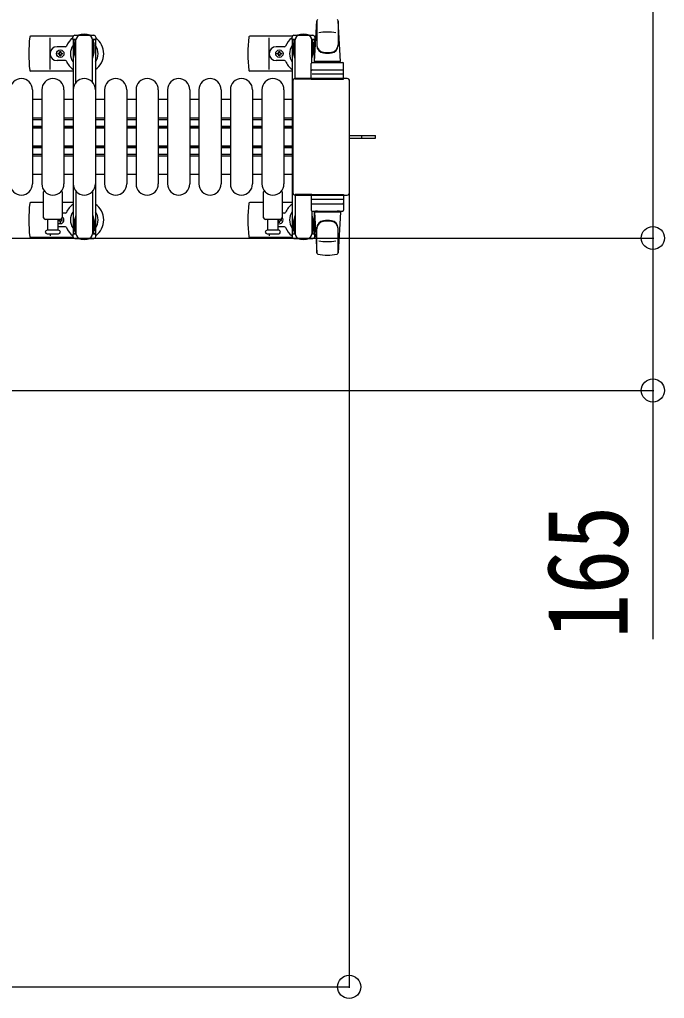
# Model space of a CAD drawing. Units: millimetres, scale not verified. Extents: x -16820 to 16820, y -11880 to 11880.
# Drawn here: x -2363 to -1665, y 3692 to 4751 of the extents above; entities that cross this region are included whole.
import ezdxf
from ezdxf.enums import TextEntityAlignment as Align

# ---------------------------------------------------------------- set-up
doc = ezdxf.new("R2010")
doc.units = ezdxf.units.MM
doc.header["$LTSCALE"] = 50
for name, color, linetype in [('0-2_YKK_11', 7, 'Continuous'), ('0-4_YKK_13', 4, 'Continuous'), ('0-5_YKK_A1', 4, 'Continuous'), ('0-6_YKK_D', 6, 'Continuous')]:
    doc.layers.add(name, color=color, linetype=linetype)
doc.styles.add('ＭＳ ゴシック', font='')
doc.styles.get('ＭＳ ゴシック').set_extended_font_data('MS Gothic')

msp = doc.modelspace()

# ---------------------------------------------------------------- linework, layer by layer
at = {"layer": '0-2_YKK_11'}
for p, q in [((-2338.92, 4664.5), (-2348.92, 4664.5)), ((-2304.92, 4664.5), (-2314.92, 4664.5)), ((-2270.92, 4664.5), (-2280.92, 4664.5)), ((-2236.92, 4664.5), (-2246.92, 4664.5)), ((-2202.92, 4664.5), (-2212.92, 4664.5)), ((-2168.92, 4664.5), (-2178.92, 4664.5)), ((-2134.92, 4664.5), (-2144.92, 4664.5)), ((-2100.92, 4664.5), (-2110.92, 4664.5)), ((-2067.92, 4664.5), (-2076.92, 4664.5)), ((-2348.92, 4644.5), (-2338.92, 4644.5)), ((-2348.92, 4642.9), (-2338.92, 4642.9)), ((-2314.92, 4644.5), (-2304.92, 4644.5)), ((-2314.92, 4642.9), (-2304.92, 4642.9)), ((-2280.92, 4644.5), (-2270.92, 4644.5)), ((-2280.92, 4642.9), (-2270.92, 4642.9)), ((-2246.92, 4644.5), (-2236.92, 4644.5)), ((-2246.92, 4642.9), (-2236.92, 4642.9)), ((-2212.92, 4644.5), (-2202.92, 4644.5)), ((-2212.92, 4642.9), (-2202.92, 4642.9)), ((-2178.92, 4644.5), (-2168.92, 4644.5)), ((-2178.92, 4642.9), (-2168.92, 4642.9)), ((-2144.92, 4644.5), (-2134.92, 4644.5)), ((-2144.92, 4642.9), (-2134.92, 4642.9)), ((-2110.92, 4644.5), (-2100.92, 4644.5)), ((-2110.92, 4642.9), (-2100.92, 4642.9)), ((-2076.92, 4644.5), (-2067.92, 4644.5)), ((-2076.92, 4642.9), (-2067.92, 4642.9)), ((-2348.92, 4635.5), (-2338.92, 4635.5)), ((-2348.92, 4634.25), (-2338.92, 4634.25)), ((-2348.92, 4633.9), (-2338.92, 4633.9)), ((-2314.92, 4635.5), (-2304.92, 4635.5)), ((-2314.92, 4634.25), (-2304.92, 4634.25)), ((-2314.92, 4633.9), (-2304.92, 4633.9)), ((-2280.92, 4635.5), (-2270.92, 4635.5)), ((-2280.92, 4634.25), (-2270.92, 4634.25)), ((-2280.92, 4633.9), (-2270.92, 4633.9)), ((-2246.92, 4635.5), (-2236.92, 4635.5)), ((-2246.92, 4634.25), (-2236.92, 4634.25)), ((-2246.92, 4633.9), (-2236.92, 4633.9)), ((-2212.92, 4635.5), (-2202.92, 4635.5)), ((-2212.92, 4634.25), (-2202.92, 4634.25)), ((-2212.92, 4633.9), (-2202.92, 4633.9)), ((-2178.92, 4635.5), (-2168.92, 4635.5)), ((-2178.92, 4634.25), (-2168.92, 4634.25)), ((-2178.92, 4633.9), (-2168.92, 4633.9)), ((-2144.92, 4635.5), (-2134.92, 4635.5)), ((-2144.92, 4634.25), (-2134.92, 4634.25)), ((-2144.92, 4633.9), (-2134.92, 4633.9)), ((-2110.92, 4635.5), (-2100.92, 4635.5)), ((-2110.92, 4634.25), (-2100.92, 4634.25)), ((-2110.92, 4633.9), (-2100.92, 4633.9)), ((-2076.92, 4635.5), (-2067.92, 4635.5)), ((-2076.92, 4634.25), (-2067.92, 4634.25)), ((-2076.92, 4633.9), (-2067.92, 4633.9)), ((-2348.92, 4614.1), (-2338.92, 4614.1)), ((-2348.92, 4613.75), (-2338.92, 4613.75)), ((-2348.92, 4612.5), (-2338.92, 4612.5)), ((-2314.92, 4614.1), (-2304.92, 4614.1)), ((-2314.92, 4613.75), (-2304.92, 4613.75)), ((-2314.92, 4612.5), (-2304.92, 4612.5)), ((-2280.92, 4614.1), (-2270.92, 4614.1)), ((-2280.92, 4613.75), (-2270.92, 4613.75)), ((-2280.92, 4612.5), (-2270.92, 4612.5)), ((-2246.92, 4614.1), (-2236.92, 4614.1)), ((-2246.92, 4613.75), (-2236.92, 4613.75)), ((-2246.92, 4612.5), (-2236.92, 4612.5)), ((-2212.92, 4614.1), (-2202.92, 4614.1)), ((-2212.92, 4613.75), (-2202.92, 4613.75)), ((-2212.92, 4612.5), (-2202.92, 4612.5)), ((-2178.92, 4614.1), (-2168.92, 4614.1)), ((-2178.92, 4613.75), (-2168.92, 4613.75)), ((-2178.92, 4612.5), (-2168.92, 4612.5)), ((-2144.92, 4614.1), (-2134.92, 4614.1)), ((-2144.92, 4613.75), (-2134.92, 4613.75)), ((-2144.92, 4612.5), (-2134.92, 4612.5)), ((-2110.92, 4614.1), (-2100.92, 4614.1)), ((-2110.92, 4613.75), (-2100.92, 4613.75)), ((-2110.92, 4612.5), (-2100.92, 4612.5)), ((-2076.92, 4614.1), (-2067.92, 4614.1)), ((-2076.92, 4613.75), (-2067.92, 4613.75)), ((-2076.92, 4612.5), (-2067.92, 4612.5)), ((-2348.92, 4605.1), (-2338.92, 4605.1)), ((-2348.92, 4603.5), (-2338.92, 4603.5)), ((-2314.92, 4605.1), (-2304.92, 4605.1)), ((-2314.92, 4603.5), (-2304.92, 4603.5)), ((-2280.92, 4605.1), (-2270.92, 4605.1)), ((-2280.92, 4603.5), (-2270.92, 4603.5)), ((-2246.92, 4605.1), (-2236.92, 4605.1)), ((-2246.92, 4603.5), (-2236.92, 4603.5)), ((-2212.92, 4605.1), (-2202.92, 4605.1)), ((-2212.92, 4603.5), (-2202.92, 4603.5)), ((-2178.92, 4605.1), (-2168.92, 4605.1)), ((-2178.92, 4603.5), (-2168.92, 4603.5)), ((-2144.92, 4605.1), (-2134.92, 4605.1)), ((-2144.92, 4603.5), (-2134.92, 4603.5)), ((-2110.92, 4605.1), (-2100.92, 4605.1)), ((-2110.92, 4603.5), (-2100.92, 4603.5)), ((-2076.92, 4605.1), (-2067.92, 4605.1)), ((-2076.92, 4603.5), (-2067.92, 4603.5)), ((-2348.92, 4583.5), (-2338.92, 4583.5)), ((-2314.92, 4583.5), (-2304.92, 4583.5)), ((-2280.92, 4583.5), (-2270.92, 4583.5)), ((-2246.92, 4583.5), (-2236.92, 4583.5)), ((-2212.92, 4583.5), (-2202.92, 4583.5)), ((-2178.92, 4583.5), (-2168.92, 4583.5)), ((-2144.92, 4583.5), (-2134.92, 4583.5)), ((-2110.92, 4583.5), (-2100.92, 4583.5)), ((-2076.92, 4583.5), (-2067.92, 4583.5))]:
    msp.add_line(p, q, dxfattribs=at)
at = {"layer": '0-4_YKK_13'}
for p, q in [((-2043.92, 4705.5), (-2041.48, 4749.53)), ((-2041.42, 4749.88), (-2041.42, 4722.69)), ((-2018.42, 4749.11), (-2018.42, 4723.37)), ((-2015.92, 4705.5), (-2018.35, 4749.53)), ((-2304.95, 4733), (-2351.02, 4733)), ((-2329.92, 4697), (-2329.92, 4731)), ((-2305.22, 4729.2), (-2305.22, 4732)), ((-2301.92, 4729.2), (-2305.22, 4729.2)), ((-2303.72, 4725.7), (-2302.92, 4725.7)), ((-2303.72, 4715.19), (-2303.72, 4725.7)), ((-2303.22, 4734), (-2282.62, 4734)), ((-2302.92, 4712.2), (-2302.92, 4729.2)), ((-2301.92, 4682.94), (-2301.92, 4729)), ((-2283.92, 4682.94), (-2283.92, 4729)), ((-2282.92, 4712.2), (-2282.92, 4729.2)), ((-2282.12, 4725.7), (-2282.92, 4725.7)), ((-2282.12, 4715.19), (-2282.12, 4725.7)), ((-2067.95, 4733), (-2114.02, 4733)), ((-2092.92, 4697), (-2092.92, 4731)), ((-2068.22, 4729.2), (-2068.22, 4732)), ((-2064.92, 4729.2), (-2068.22, 4729.2)), ((-2066.72, 4725.7), (-2065.92, 4725.7)), ((-2066.72, 4715.19), (-2066.72, 4725.7)), ((-2066.22, 4734), (-2045.62, 4734)), ((-2065.92, 4712.2), (-2065.92, 4729.2)), ((-2064.92, 4686.5), (-2064.92, 4729)), ((-2046.92, 4704.37), (-2046.92, 4729)), ((-2045.92, 4712.2), (-2045.92, 4729.2)), ((-2045.12, 4725.7), (-2045.92, 4725.7)), ((-2045.12, 4715.19), (-2045.12, 4725.7)), ((-2313.21, 4721.5), (-2322.42, 4721.5)), ((-2317.6, 4714.44), (-2316.72, 4714.44)), ((-2302.11, 4709.2), (-2303.72, 4715.19)), ((-2283.72, 4709.2), (-2282.12, 4715.19)), ((-2076.21, 4721.5), (-2085.42, 4721.5)), ((-2080.6, 4714.44), (-2079.72, 4714.44)), ((-2065.11, 4709.2), (-2066.72, 4715.19)), ((-2046.72, 4709.2), (-2045.12, 4715.19)), ((-2313.21, 4706.5), (-2322.42, 4706.5)), ((-2320.24, 4713.56), (-2321.12, 4713.56)), ((-2302.11, 4709.2), (-2301.92, 4709.2)), ((-2283.72, 4709.2), (-2283.92, 4709.2)), ((-2076.21, 4706.5), (-2085.42, 4706.5)), ((-2083.24, 4713.56), (-2084.12, 4713.56)), ((-2065.11, 4709.2), (-2064.92, 4709.2)), ((-2046.72, 4709.2), (-2046.92, 4709.2)), ((-2046.42, 4704.5), (-2013.42, 4704.5)), ((-2015.92, 4705.5), (-2043.92, 4705.5)), ((-2042.92, 4704.5), (-2042.92, 4705.5)), ((-2016.92, 4705.5), (-2042.92, 4705.5)), ((-2040.52, 4704.5), (-2042.92, 4704.5)), ((-2016.92, 4704.5), (-2019.32, 4704.5)), ((-2016.92, 4704.5), (-2016.92, 4705.5)), ((-2304.92, 4695), (-2351.02, 4695)), ((-2067.92, 4695), (-2114.02, 4695)), ((-2047.42, 4686.5), (-2047.42, 4703.5)), ((-2046.42, 4696.5), (-2013.42, 4696.5)), ((-2012.42, 4686.5), (-2012.42, 4703.5)), ((-2067.42, 4684.5), (-2067.42, 4563.5)), ((-2067.42, 4684.5), (-2067.42, 4684.5)), ((-2008.41, 4687), (-2064.92, 4687)), ((-2064.92, 4687), (-2064.92, 4687)), ((-2046.92, 4686.5), (-2064.92, 4686.5)), ((-2047.42, 4686.5), (-2012.42, 4686.5)), ((-2013.36, 4692), (-2046.53, 4692)), ((-2008.41, 4687), (-2008.41, 4687)), ((-2005.92, 4563.5), (-2005.92, 4684.5)), ((-2005.92, 4684.5), (-2005.92, 4684.5)), ((-2348.92, 4675), (-2348.92, 4573)), ((-2338.92, 4675), (-2338.92, 4573)), ((-2314.92, 4675), (-2314.92, 4573)), ((-2304.92, 4675), (-2304.92, 4573)), ((-2280.92, 4675), (-2280.92, 4573)), ((-2270.92, 4675), (-2270.92, 4573)), ((-2246.92, 4675), (-2246.92, 4573)), ((-2236.92, 4675), (-2236.92, 4573)), ((-2212.92, 4675), (-2212.92, 4573)), ((-2202.92, 4675), (-2202.92, 4573)), ((-2178.92, 4675), (-2178.92, 4573)), ((-2168.92, 4675), (-2168.92, 4573)), ((-2144.92, 4675), (-2144.92, 4573)), ((-2134.92, 4675), (-2134.92, 4573)), ((-2110.92, 4675), (-2110.92, 4573)), ((-2100.92, 4675), (-2100.92, 4573)), ((-2076.92, 4675), (-2076.92, 4573)), ((-2005.92, 4625.5), (-1993.42, 4625.5)), ((-1993.42, 4625.5), (-1977.92, 4625.5)), ((-1992.77, 4622.5), (-1992.77, 4625.5)), ((-1977.92, 4622.5), (-1977.92, 4625.5)), ((-2336.92, 4536.5), (-2336.92, 4564.32)), ((-2316.92, 4564.32), (-2316.92, 4536.5)), ((-2301.92, 4565.06), (-2301.92, 4519)), ((-2283.92, 4565.06), (-2283.92, 4519)), ((-2098.92, 4536.5), (-2098.92, 4564.32)), ((-2078.92, 4564.32), (-2078.92, 4536.5)), ((-2067.42, 4563.5), (-2067.42, 4563.5)), ((-2064.92, 4561.5), (-2064.92, 4519)), ((-2046.92, 4561.5), (-2064.92, 4561.5)), ((-2064.92, 4561), (-2008.41, 4561)), ((-2064.92, 4561), (-2064.92, 4561)), ((-2047.42, 4561.5), (-2047.42, 4544.5)), ((-2047.42, 4561.5), (-2012.42, 4561.5)), ((-2013.36, 4556), (-2046.53, 4556)), ((-2012.42, 4561.5), (-2012.42, 4544.5)), ((-2008.41, 4561), (-2008.41, 4561)), ((-2005.92, 4563.5), (-2005.92, 4563.5)), ((-2336.92, 4553), (-2351.02, 4553)), ((-2304.92, 4553), (-2316.92, 4553)), ((-2098.92, 4553), (-2114.02, 4553)), ((-2067.92, 4553), (-2078.92, 4553)), ((-2046.42, 4551.5), (-2013.42, 4551.5)), ((-2318.92, 4534.5), (-2334.92, 4534.5)), ((-2332.42, 4523), (-2332.42, 4534.5)), ((-2321.42, 4534.5), (-2321.42, 4523)), ((-2320.24, 4534.44), (-2321.12, 4534.44)), ((-2313.21, 4541.5), (-2316.92, 4541.5)), ((-2302.11, 4538.8), (-2303.72, 4532.81)), ((-2302.92, 4535.8), (-2302.92, 4518.8)), ((-2283.72, 4538.8), (-2282.12, 4532.81)), ((-2282.92, 4535.8), (-2282.92, 4518.8)), ((-2080.92, 4534.5), (-2096.92, 4534.5)), ((-2094.42, 4523), (-2094.42, 4534.5)), ((-2083.42, 4534.5), (-2083.42, 4523)), ((-2083.24, 4534.44), (-2083.42, 4534.44)), ((-2076.21, 4541.5), (-2078.92, 4541.5)), ((-2065.11, 4538.8), (-2066.72, 4532.81)), ((-2065.92, 4535.8), (-2065.92, 4518.8)), ((-2065.11, 4538.8), (-2064.92, 4538.8)), ((-2046.92, 4543.63), (-2046.92, 4519)), ((-2046.72, 4538.8), (-2046.92, 4538.8)), ((-2046.72, 4538.8), (-2045.12, 4532.81)), ((-2046.42, 4543.5), (-2013.42, 4543.5)), ((-2045.92, 4535.8), (-2045.92, 4518.8)), ((-2043.92, 4542.5), (-2041.48, 4498.47)), ((-2015.92, 4542.5), (-2043.92, 4542.5)), ((-2040.52, 4543.5), (-2042.92, 4543.5)), ((-2042.92, 4543.5), (-2042.92, 4542.5)), ((-2016.92, 4542.5), (-2042.92, 4542.5)), ((-2016.92, 4543.5), (-2019.32, 4543.5)), ((-2015.92, 4542.5), (-2018.35, 4498.47)), ((-2016.92, 4543.5), (-2016.92, 4542.5)), ((-2313.21, 4526.5), (-2321.42, 4526.5)), ((-2317.6, 4533.56), (-2316.72, 4533.56)), ((-2303.72, 4532.81), (-2303.72, 4522.3)), ((-2282.12, 4532.81), (-2282.12, 4522.3)), ((-2083.42, 4533.56), (-2083.24, 4533.56)), ((-2076.21, 4526.5), (-2083.42, 4526.5)), ((-2080.6, 4533.56), (-2079.72, 4533.56)), ((-2066.72, 4532.81), (-2066.72, 4522.3)), ((-2045.12, 4532.81), (-2045.12, 4522.3)), ((-2041.42, 4498.12), (-2041.42, 4525.31)), ((-2018.42, 4498.89), (-2018.42, 4524.63)), ((-2304.95, 4515), (-2351.02, 4515)), ((-2320.67, 4523), (-2333.17, 4523)), ((-2333.17, 4519), (-2320.67, 4519)), ((-2329.92, 4519), (-2329.92, 4517)), ((-2305.22, 4518.8), (-2305.22, 4516)), ((-2301.92, 4518.8), (-2305.22, 4518.8)), ((-2303.72, 4522.3), (-2302.92, 4522.3)), ((-2303.22, 4514), (-2282.62, 4514)), ((-2282.12, 4522.3), (-2282.92, 4522.3)), ((-2067.95, 4515), (-2114.02, 4515)), ((-2082.67, 4523), (-2095.17, 4523)), ((-2092.92, 4519), (-2092.92, 4517)), ((-2068.22, 4518.8), (-2068.22, 4516)), ((-2064.92, 4518.8), (-2068.22, 4518.8)), ((-2066.72, 4522.3), (-2065.92, 4522.3)), ((-2066.22, 4514), (-2045.62, 4514)), ((-2045.12, 4522.3), (-2045.92, 4522.3))]:
    msp.add_line(p, q, dxfattribs=at)
for points in [[(-2280.62, 4732), (-2280.62, 4729.2), (-2283.92, 4729.2)], [(-2043.62, 4732), (-2043.62, 4729.2), (-2046.92, 4729.2)], [(-2321.12, 4713.56), (-2321.12, 4714.44), (-2320.24, 4714.44)], [(-2319.36, 4715.32), (-2319.36, 4716.2), (-2318.48, 4716.2), (-2318.48, 4715.32)], [(-2316.72, 4714.44), (-2316.72, 4713.56), (-2317.6, 4713.56)], [(-2084.12, 4713.56), (-2084.12, 4714.44), (-2083.24, 4714.44)], [(-2082.36, 4715.32), (-2082.36, 4716.2), (-2081.48, 4716.2), (-2081.48, 4715.32)], [(-2079.72, 4714.44), (-2079.72, 4713.56), (-2080.6, 4713.56)], [(-2318.48, 4712.68), (-2318.48, 4711.8), (-2319.36, 4711.8), (-2319.36, 4712.68)], [(-2081.48, 4712.68), (-2081.48, 4711.8), (-2082.36, 4711.8), (-2082.36, 4712.68)], [(-2005.92, 4622.5), (-1993.42, 4622.5), (-1977.92, 4622.5)], [(-2321.12, 4534.44), (-2321.12, 4533.56), (-2320.24, 4533.56)], [(-2316.72, 4533.56), (-2316.72, 4534.44), (-2317.6, 4534.44)], [(-2079.72, 4533.56), (-2079.72, 4534.44), (-2080.6, 4534.44)], [(-2319.36, 4532.68), (-2319.36, 4531.8), (-2318.48, 4531.8), (-2318.48, 4532.68)], [(-2082.36, 4532.68), (-2082.36, 4531.8), (-2081.48, 4531.8), (-2081.48, 4532.68)], [(-2280.62, 4516), (-2280.62, 4518.8), (-2283.92, 4518.8)], [(-2095.17, 4519), (-2088.92, 4519), (-2082.67, 4519)], [(-2043.62, 4516), (-2043.62, 4518.8), (-2046.92, 4518.8)]]:
    msp.add_lwpolyline(points, dxfattribs=at)
for centre in [(-2318.92, 4714), (-2081.92, 4714)]:
    msp.add_circle(centre, 4, dxfattribs=at)
for centre, radius, start, end in [((-2039.98, 4749.44), 1.5, 101.97738, 176.83138), ((-2019.85, 4749.44), 1.5, 3.16862, 78.02262), ((-2029.92, 4687.4), 50, 79.45053, 100.87665), ((-2171.92, 4714), 181, 174.26083, 185.73917), ((-2351.02, 4732), 1, 90, 174.26083), ((-2292.92, 4714), 21, 125.85347, 157.27158), ((-2303.22, 4732), 2, 90, 180), ((-2296.92, 4729), 5, 90, 180), ((-2292.92, 4714), 21, 72.24721, 107.75279), ((-2288.92, 4729), 5, 0, 90), ((-2282.62, 4732), 2, 0, 90), ((-2292.92, 4714), 21, 304.8499, 54.14653), ((-1934.92, 4714), 181, 174.26083, 185.73917), ((-2114.02, 4732), 1, 90, 174.26083), ((-2055.92, 4714), 21, 125.85347, 157.27158), ((-2066.22, 4732), 2, 90, 180), ((-2059.92, 4729), 5, 90, 180), ((-2055.92, 4714), 21, 72.24721, 107.75279), ((-2051.92, 4729), 5, 0, 90), ((-2045.62, 4732), 2, 0, 90), ((-2055.92, 4714), 21, 50.46632, 54.14653), ((-2322.42, 4714), 7.5, 90, 270), ((-2320.24, 4715.32), 0.88, 270, 0), ((-2317.6, 4715.32), 0.88, 180, 270), ((-2313.21, 4722.5), 1, 270, 337.27158), ((-2292.92, 4714), 15, 143.1301, 216.8699), ((-2292.92, 4714), 15, 323.1301, 36.8699), ((-2085.42, 4714), 7.5, 90, 270), ((-2083.24, 4715.32), 0.88, 270, 0), ((-2080.6, 4715.32), 0.88, 180, 270), ((-2076.21, 4722.5), 1, 270, 337.27158), ((-2055.92, 4714), 15, 143.1301, 216.8699), ((-2055.92, 4714), 15, 30.72246, 36.8699), ((-2033.42, 4723.56), 8, 180, 263.72071), ((-2033.42, 4722.69), 8, 180, 263.72071), ((-2029.92, 4755.37), 40, 263.72071, 276.27929), ((-2029.92, 4754.5), 40, 263.72071, 276.27929), ((-2026.42, 4723.56), 8, 276.27929, 0), ((-2026.42, 4722.69), 8, 276.27929, 0), ((-2320.24, 4712.68), 0.88, 0, 90), ((-2317.6, 4712.68), 0.88, 90, 180), ((-2313.21, 4705.5), 1, 22.72842, 90), ((-2292.92, 4714), 21, 202.72842, 235.1501), ((-2083.24, 4712.68), 0.88, 0, 90), ((-2080.6, 4712.68), 0.88, 90, 180), ((-2076.21, 4705.5), 1, 22.72842, 90), ((-2055.92, 4714), 21, 202.72842, 235.1501), ((-2046.42, 4703.5), 1, 90, 180), ((-2013.42, 4703.5), 1, 0, 90), ((-2351.02, 4696), 1, 185.73917, 270), ((-2114.02, 4696), 1, 185.73917, 270), ((-2046.42, 4695.5), 1, 90, 180), ((-2013.42, 4695.5), 1, 0, 90), ((-2360.92, 4675), 12, 0, 180), ((-2326.92, 4675), 12, 0, 180), ((-2292.92, 4675), 12, 0, 180), ((-2258.92, 4675), 12, 0, 180), ((-2224.92, 4675), 12, 0, 180), ((-2190.92, 4675), 12, 0, 180), ((-2156.92, 4675), 12, 0, 180), ((-2122.92, 4675), 12, 0, 180), ((-2088.92, 4675), 12, 0, 180), ((-2360.92, 4573), 12, 180, 0), ((-2326.92, 4573), 12, 180, 0), ((-2292.92, 4573), 12, 180, 0), ((-2258.92, 4573), 12, 180, 0), ((-2224.92, 4573), 12, 180, 0), ((-2190.92, 4573), 12, 180, 0), ((-2156.92, 4573), 12, 180, 0), ((-2122.92, 4573), 12, 180, 0), ((-2088.92, 4573), 12, 180, 0), ((-2335.92, 4564.32), 1, 101.93946, 180), ((-2317.92, 4564.32), 1, 0, 78.06047), ((-2097.92, 4564.32), 1, 101.93946, 180), ((-2079.92, 4564.32), 1, 0, 78.06047), ((-2171.92, 4534), 181, 174.26083, 185.73917), ((-2351.02, 4552), 1, 90, 174.26083), ((-2292.92, 4534), 21, 124.8499, 157.27158), ((-2292.92, 4534), 21, 305.85347, 55.1501), ((-1934.92, 4534), 181, 174.26083, 185.73917), ((-2114.02, 4552), 1, 90, 174.26083), ((-2055.92, 4534), 21, 124.8499, 157.27158), ((-2046.42, 4552.5), 1, 180, 270), ((-2013.42, 4552.5), 1, 270, 0), ((-2334.92, 4536.5), 2, 180, 270), ((-2318.92, 4534), 4, 231.31772, 60.00008), ((-2320.24, 4535.32), 0.88, 270, 291.27567), ((-2318.92, 4536.5), 2, 270, 0), ((-2317.6, 4535.32), 0.88, 229.87646, 270), ((-2313.21, 4542.5), 1, 270, 337.27158), ((-2292.92, 4534), 15, 143.1301, 216.8699), ((-2292.92, 4534), 15, 323.1301, 36.8699), ((-2096.92, 4536.5), 2, 180, 270), ((-2081.92, 4534), 4, 247.97561, 41.40973), ((-2083.24, 4535.32), 0.88, 270, 291.27567), ((-2080.92, 4536.5), 2, 270, 0), ((-2080.6, 4535.32), 0.88, 248.7243, 270), ((-2076.21, 4542.5), 1, 270, 337.27158), ((-2055.92, 4534), 15, 143.1301, 216.8699), ((-2046.42, 4544.5), 1, 180, 270), ((-2013.42, 4544.5), 1, 270, 0), ((-2320.24, 4532.68), 0.88, 0, 90), ((-2317.6, 4532.68), 0.88, 90, 180), ((-2313.21, 4525.5), 1, 22.72842, 90), ((-2292.92, 4534), 21, 202.72842, 234.14653), ((-2083.24, 4532.68), 0.88, 0, 90), ((-2080.6, 4532.68), 0.88, 90, 180), ((-2076.21, 4525.5), 1, 22.72842, 90), ((-2055.92, 4534), 21, 202.72842, 234.14653), ((-2055.92, 4534), 15, 323.1301, 329.27754), ((-2033.42, 4525.31), 8, 96.27929, 180), ((-2033.42, 4524.44), 8, 96.27929, 180), ((-2029.92, 4493.5), 40, 83.72071, 96.27929), ((-2029.92, 4492.63), 40, 83.72071, 96.27929), ((-2026.42, 4525.31), 8, 0, 83.72071), ((-2026.42, 4524.44), 8, 0, 83.72071), ((-2351.02, 4516), 1, 185.73917, 270), ((-2333.17, 4521), 2, 90, 180), ((-2333.17, 4521), 2, 180, 270), ((-2320.67, 4521), 2, 0, 90), ((-2320.67, 4521), 2, 270, 0), ((-2303.22, 4516), 2, 180, 270), ((-2296.92, 4519), 5, 180, 270), ((-2292.92, 4534), 21, 252.24721, 287.75279), ((-2288.92, 4519), 5, 270, 0), ((-2282.62, 4516), 2, 270, 0), ((-2114.02, 4516), 1, 185.73917, 270), ((-2095.17, 4521), 2, 90, 180), ((-2095.17, 4521), 2, 180, 270), ((-2082.67, 4521), 2, 0, 90), ((-2082.67, 4521), 2, 270, 0), ((-2066.22, 4516), 2, 180, 270), ((-2059.92, 4519), 5, 180, 270), ((-2055.92, 4534), 21, 252.24721, 287.75279), ((-2051.92, 4519), 5, 270, 0), ((-2045.62, 4516), 2, 270, 0), ((-2055.92, 4534), 21, 305.85347, 309.53368), ((-2029.92, 4560.6), 50, 259.12335, 280.54947), ((-2039.98, 4498.56), 1.5, 183.16862, 258.02262), ((-2029.92, 4546), 50, 258.02262, 281.94644), ((-2029.92, 4546), 50, 258.05356, 281.94644), ((-2019.85, 4498.56), 1.5, 281.97738, 356.83138)]:
    msp.add_arc(centre, radius, start, end, dxfattribs=at)
for centre, major_axis, start_param, end_param in [((-2064.91, 4684.5), (-1.77, 1.77), 5.4996506, 7.06672), ((-2008.42, 4684.5), (1.77, 1.77), 5.4996506, 7.06672), ((-2064.91, 4563.5), (1.77, 1.77), 2.358058, 3.9251274), ((-2008.42, 4563.5), (-1.77, 1.77), 2.358058, 3.9251274)]:
    msp.add_ellipse(centre, major_axis=major_axis, ratio=0.997169, start_param=start_param, end_param=end_param, dxfattribs=at)
at = {"layer": '0-5_YKK_A1'}
for p, q in [((-2301.92, 4729), (-2304.92, 4729)), ((-2304.92, 4729), (-2304.92, 4519)), ((-2280.92, 4729), (-2283.92, 4729)), ((-2067.92, 4729), (-2067.92, 4519)), ((-2064.92, 4729), (-2067.92, 4729)), ((-2043.92, 4729), (-2046.92, 4729)), ((-2043.92, 4704.5), (-2043.92, 4729)), ((-2043.92, 4519), (-2043.92, 4543.5)), ((-2301.92, 4519), (-2304.92, 4519)), ((-2067.92, 4519), (-2065.92, 4519)), ((-2045.92, 4519), (-2043.92, 4519))]:
    msp.add_line(p, q, dxfattribs=at)
msp.add_lwpolyline([(-2280.92, 4729), (-2280.92, 4519), (-2283.92, 4519)], dxfattribs=at)
at = {"layer": '0-6_YKK_D'}
for p, q in [((-1677.92, 5382), (-1677.92, 4514.5)), ((-2006.42, 4562.5), (-2006.42, 3703)), ((-2817.42, 4514.5), (-1676.92, 4514.5)), ((-2817.42, 4514.5), (-1676.92, 4514.5)), ((-2817.42, 4349.5), (-1676.92, 4349.5)), ((-2810.42, 3704), (-2006.42, 3704))]:
    msp.add_line(p, q, dxfattribs=at)
msp.add_lwpolyline([(-1677.92, 4514.5), (-1677.92, 4349.5), (-1677.92, 4080.3)], dxfattribs=at)
for centre in [(-1677.92, 4514.5), (-1677.92, 4514.5), (-1677.92, 4349.5), (-2006.42, 3704)]:
    msp.add_circle(centre, 12.5, dxfattribs=at)

# ---------------------------------------------------------------- texts
at = {"layer": '0-6_YKK_D', "style": 'ＭＳ ゴシック', "width": 0.8}
msp.add_text('165', height=87.98, rotation=90, dxfattribs=at).set_placement((-1678.72, 4081.1), align=Align.BOTTOM_LEFT)

doc.saveas('drawing.dxf')
